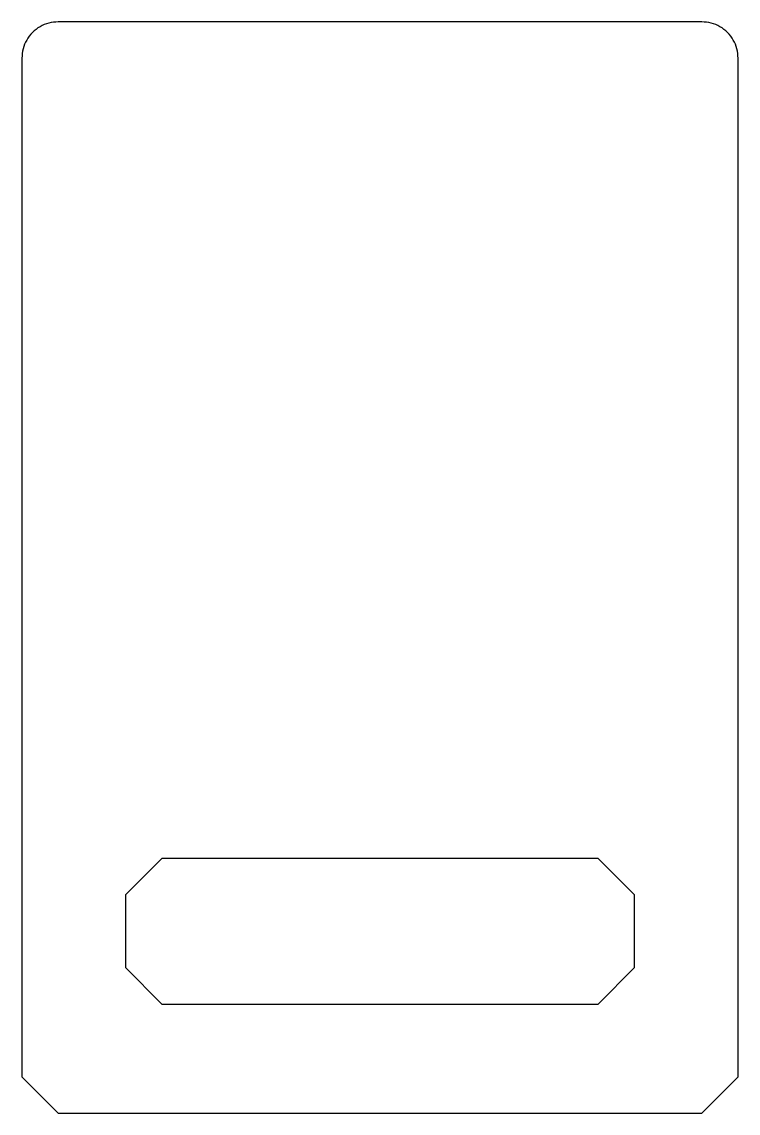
# Model space of a CAD drawing. Extents: x -49 to 49, y -75 to 75.
import ezdxf

# ---------------------------------------------------------------- set-up
doc = ezdxf.new("R2010")
doc.units = 0
doc.layers.get('0').update_dxf_attribs({"linetype": 'CONTINUOUS'})

msp = doc.modelspace()

# ---------------------------------------------------------------- linework, layer by layer
at = {"color": 7}
for p, q in [((44.25, 75), (-44.25, 75)), ((-49.25, 70), (-49.25, -70)), ((49.25, -70), (49.25, 70)), ((-35, -45), (-30, -40)), ((30, -40), (-30, -40)), ((30, -40), (35, -45)), ((-35, -45), (-35, -55)), ((35, -55), (35, -45)), ((-30, -60), (-35, -55)), ((35, -55), (30, -60)), ((-30, -60), (30, -60)), ((-49.25, -70), (-44.25, -75)), ((44.25, -75), (49.25, -70)), ((-44.25, -75), (44.25, -75))]:
    msp.add_line(p, q, dxfattribs=at)
for points in [[(-44.25, 75), (-44.687566, 74.966669), (-45.559078, 74.900282), (-46.778283, 74.375656), (-47.82749, 73.57749), (-48.625656, 72.528283), (-49.150282, 71.309078), (-49.216669, 70.437566), (-49.25, 70)], [(49.25, 70), (49.216669, 70.437566), (49.150282, 71.309078), (48.625656, 72.528283), (47.82749, 73.57749), (46.778283, 74.375656), (45.559078, 74.900282), (44.687566, 74.966669), (44.25, 75)]]:
    msp.add_open_spline(points, degree=3, knots=[0, 0, 0, 0, 1.308874, 2.606917, 3.915792, 5.224666, 6.522709, 7.831584, 7.831584, 7.831584, 7.831584], dxfattribs=at)

doc.saveas('drawing.dxf')
